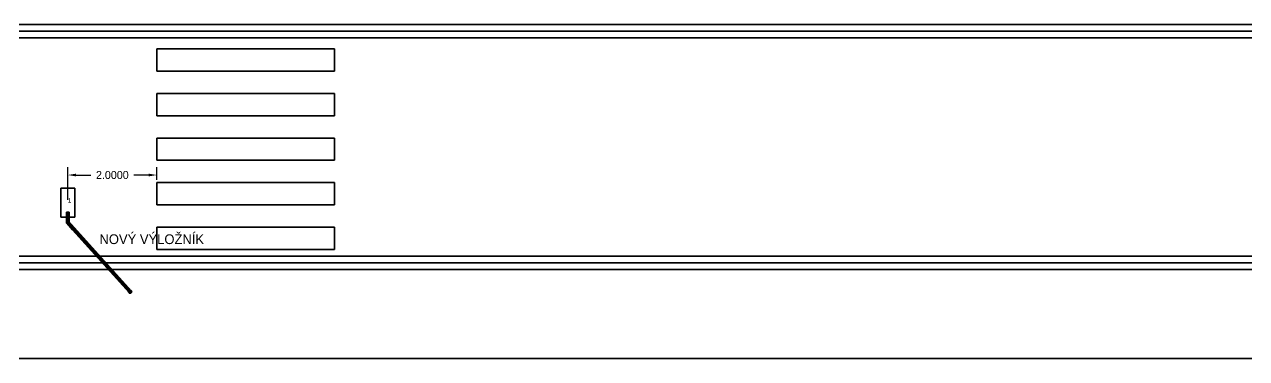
# Model space of a CAD drawing. Extents: x 0 to 100, y 0 to 50.
# Drawn here: x 45.02 to 72.51, y 16.5 to 24 of the extents above; entities that cross this region are included whole.
import ezdxf

# ---------------------------------------------------------------- set-up
doc = ezdxf.new("R2010")
doc.units = 0
doc.header["$MEASUREMENT"] = 0
for name, color, linetype in [('DLXFURN', 7, 'Continuous'), ('DLXLUM', 7, 'Continuous'), ('DLXLUMEX', 7, 'Continuous'), ('DLXSCENE', 7, 'Continuous'), ('kóty', 3, 'Continuous')]:
    doc.layers.add(name, color=color, linetype=linetype)
doc.dimstyles.get("Standard").update_dxf_attribs({"dimtxt": 0.18, "dimasz": 0.18, "dimexe": 0.18, "dimexo": 0.0625, "dimgap": 0.09, "dimtad": 0, "dimtih": 1, "dimtoh": 1, "dimdec": 4, "dimzin": 0, "dimdsep": 46, "dimtxsty": 'Standard', "dimcen": 0.09, "dimadec": 0, "dimazin": 0, "dimtfac": 1, "dimtdec": 4, "dimtofl": 0, "dimtmove": 0, "dimatfit": 3, "dimfxl": 1, "dimtolj": 1, "dimtzin": 0, "dimarcsym": 0})

# ---------------------------------------------------------------- blocks, each defined once
blk = doc.blocks.new('*U0')
for p, q in [((0.155, 0.325), (-0.155, 0.325)), ((-0.155, 0.325), (-0.155, -0.325)), ((-0.155, 0.325), (-0.155, -0.325)), ((-0.155, -0.325), (-0.155, 0.325)), ((-0.155, 0.325), (-0.155, 0.325)), ((0.155, 0.325), (-0.155, 0.325)), ((-0.155, 0.325), (-0.155, 0.325)), ((-0.155, 0.325), (0.155, 0.325)), ((-0.155, -0.325), (-0.155, 0.325)), ((-0.155, 0.325), (0.155, 0.325)), ((0.155, -0.325), (0.155, 0.325)), ((0.155, 0.325), (0.155, 0.325)), ((0.155, -0.325), (0.155, 0.325)), ((0.155, 0.325), (0.155, 0.325)), ((0.155, 0.325), (0.155, -0.325)), ((0.155, 0.325), (0.155, -0.325)), ((-0.155, -0.325), (0.155, -0.325)), ((-0.155, -0.325), (-0.155, -0.325)), ((-0.155, -0.325), (0.155, -0.325)), ((0.155, -0.325), (-0.155, -0.325)), ((-0.155, -0.325), (-0.155, -0.325)), ((0.155, -0.325), (-0.155, -0.325)), ((0.155, -0.325), (0.155, -0.325)), ((0.155, -0.325), (0.155, -0.325))]:
    blk.add_line(p, q)
at = {"layer": 'DLXLUMEX', "color": 0}
blk.add_text('1', height=0.1, dxfattribs=at).set_placement((0, 0))
blk = doc.blocks.new('*U22')
for p, q in [((2, 0.25), (-2, 0.25)), ((-2, 0.25), (-2, -0.25)), ((-2, 0.25), (-2, -0.25)), ((-2, -0.25), (-2, 0.25)), ((-2, 0.25), (-2, 0.25)), ((2, 0.25), (-2, 0.25)), ((-2, 0.25), (-2, 0.25)), ((-2, 0.25), (2, 0.25)), ((2, -0.25), (2, 0.25)), ((2, 0.25), (2, 0.25)), ((2, -0.25), (2, 0.25)), ((2, 0.25), (2, 0.25)), ((2, 0.25), (2, -0.25)), ((-2, -0.25), (2, -0.25)), ((-2, -0.25), (-2, -0.25)), ((-2, -0.25), (2, -0.25)), ((2, -0.25), (-2, -0.25)), ((-2, -0.25), (-2, -0.25)), ((2, -0.25), (2, -0.25)), ((2, -0.25), (2, -0.25))]:
    blk.add_line(p, q)
blk = doc.blocks.new('*U33')
for p, q in [((2, 0.25), (-2, 0.25)), ((-2, 0.25), (-2, -0.25)), ((-2, 0.25), (-2, -0.25)), ((-2, -0.25), (-2, 0.25)), ((-2, 0.25), (-2, 0.25)), ((2, 0.25), (-2, 0.25)), ((-2, 0.25), (-2, 0.25)), ((-2, 0.25), (2, 0.25)), ((2, -0.25), (2, 0.25)), ((2, 0.25), (2, 0.25)), ((2, -0.25), (2, 0.25)), ((2, 0.25), (2, 0.25)), ((2, 0.25), (2, -0.25)), ((-2, -0.25), (2, -0.25)), ((-2, -0.25), (-2, -0.25)), ((-2, -0.25), (2, -0.25)), ((2, -0.25), (-2, -0.25)), ((-2, -0.25), (-2, -0.25)), ((2, -0.25), (2, -0.25)), ((2, -0.25), (2, -0.25))]:
    blk.add_line(p, q)
blk = doc.blocks.new('*U37')
for p, q in [((2, 0.25), (-2, 0.25)), ((-2, 0.25), (-2, -0.25)), ((-2, 0.25), (-2, -0.25)), ((-2, -0.25), (-2, 0.25)), ((-2, 0.25), (-2, 0.25)), ((2, 0.25), (-2, 0.25)), ((-2, 0.25), (-2, 0.25)), ((-2, 0.25), (2, 0.25)), ((2, -0.25), (2, 0.25)), ((2, 0.25), (2, 0.25)), ((2, -0.25), (2, 0.25)), ((2, 0.25), (2, 0.25)), ((2, 0.25), (2, -0.25)), ((-2, -0.25), (2, -0.25)), ((-2, -0.25), (-2, -0.25)), ((-2, -0.25), (2, -0.25)), ((2, -0.25), (-2, -0.25)), ((-2, -0.25), (-2, -0.25)), ((2, -0.25), (2, -0.25)), ((2, -0.25), (2, -0.25))]:
    blk.add_line(p, q)
blk = doc.blocks.new('*U38')
for p, q in [((2, 0.25), (-2, 0.25)), ((-2, 0.25), (-2, -0.25)), ((-2, 0.25), (-2, -0.25)), ((-2, -0.25), (-2, 0.25)), ((-2, 0.25), (-2, 0.25)), ((2, 0.25), (-2, 0.25)), ((-2, 0.25), (-2, 0.25)), ((-2, 0.25), (2, 0.25)), ((2, -0.25), (2, 0.25)), ((2, 0.25), (2, 0.25)), ((2, -0.25), (2, 0.25)), ((2, 0.25), (2, 0.25)), ((2, 0.25), (2, -0.25)), ((-2, -0.25), (2, -0.25)), ((-2, -0.25), (-2, -0.25)), ((-2, -0.25), (2, -0.25)), ((2, -0.25), (-2, -0.25)), ((-2, -0.25), (-2, -0.25)), ((2, -0.25), (2, -0.25)), ((2, -0.25), (2, -0.25))]:
    blk.add_line(p, q)
blk = doc.blocks.new('*U39')
for p, q in [((2, 0.25), (-2, 0.25)), ((-2, 0.25), (-2, -0.25)), ((-2, 0.25), (-2, -0.25)), ((-2, -0.25), (-2, 0.25)), ((-2, 0.25), (-2, 0.25)), ((2, 0.25), (-2, 0.25)), ((-2, 0.25), (-2, 0.25)), ((-2, 0.25), (2, 0.25)), ((2, -0.25), (2, 0.25)), ((2, 0.25), (2, 0.25)), ((2, -0.25), (2, 0.25)), ((2, 0.25), (2, 0.25)), ((2, 0.25), (2, -0.25)), ((-2, -0.25), (2, -0.25)), ((-2, -0.25), (-2, -0.25)), ((-2, -0.25), (2, -0.25)), ((2, -0.25), (-2, -0.25)), ((-2, -0.25), (-2, -0.25)), ((2, -0.25), (2, -0.25)), ((2, -0.25), (2, -0.25))]:
    blk.add_line(p, q)
blk = doc.blocks.new('*U4')
for p, q in [((-0.034, 0.009), (-0.035, 0)), ((-0.034, 0.009), (-0.035, 0)), ((-0.035, 0), (-0.034, 0.009)), ((-0.035, 0), (-0.034, -0.009)), ((-0.035, 0), (-0.035, 0)), ((-0.035, 0), (-0.034, -0.009)), ((-0.034, -0.009), (-0.035, 0)), ((-0.035, 0), (-0.035, 0)), ((-0.03, 0.018), (-0.034, 0.009)), ((-0.03, 0.018), (-0.034, 0.009)), ((-0.034, 0.009), (-0.03, 0.018)), ((-0.034, 0.009), (-0.034, 0.009)), ((-0.034, 0.009), (-0.034, 0.009)), ((-0.025, 0.025), (-0.03, 0.018)), ((-0.025, 0.025), (-0.03, 0.018)), ((-0.03, 0.018), (-0.025, 0.025)), ((-0.03, 0.018), (-0.03, 0.018)), ((-0.03, 0.018), (-0.03, 0.018)), ((-0.018, 0.03), (-0.025, 0.025)), ((-0.018, 0.03), (-0.025, 0.025)), ((-0.025, 0.025), (-0.018, 0.03)), ((-0.025, 0.025), (-0.025, 0.025)), ((-0.025, 0.025), (-0.025, 0.025)), ((-0.009, 0.034), (-0.018, 0.03)), ((-0.009, 0.034), (-0.018, 0.03)), ((-0.018, 0.03), (-0.009, 0.034)), ((-0.018, 0.03), (-0.018, 0.03)), ((-0.018, 0.03), (-0.018, 0.03)), ((0, 0.035), (-0.009, 0.034)), ((0, 0.035), (-0.009, 0.034)), ((-0.009, 0.034), (0, 0.035)), ((-0.009, 0.034), (-0.009, 0.034)), ((-0.009, 0.034), (-0.009, 0.034)), ((0.009, 0.034), (0, 0.035)), ((0, 0.035), (0, 0.035)), ((0.009, 0.034), (0, 0.035)), ((0, 0.035), (0, 0.035)), ((0, 0.035), (0.009, 0.034)), ((0.018, 0.03), (0.009, 0.034)), ((0.009, 0.034), (0.009, 0.034)), ((0.018, 0.03), (0.009, 0.034)), ((0.009, 0.034), (0.009, 0.034)), ((0.009, 0.034), (0.018, 0.03)), ((0.025, 0.025), (0.018, 0.03)), ((0.018, 0.03), (0.018, 0.03)), ((0.025, 0.025), (0.018, 0.03)), ((0.018, 0.03), (0.018, 0.03)), ((0.018, 0.03), (0.025, 0.025)), ((0.03, 0.018), (0.025, 0.025)), ((0.025, 0.025), (0.025, 0.025)), ((0.03, 0.018), (0.025, 0.025)), ((0.025, 0.025), (0.025, 0.025)), ((0.025, 0.025), (0.03, 0.018)), ((0.034, 0.009), (0.03, 0.018)), ((0.03, 0.018), (0.03, 0.018)), ((0.034, 0.009), (0.03, 0.018)), ((0.03, 0.018), (0.03, 0.018)), ((0.03, 0.018), (0.034, 0.009)), ((0.035, 0), (0.034, 0.009)), ((0.034, 0.009), (0.034, 0.009)), ((0.035, 0), (0.034, 0.009)), ((0.034, 0.009), (0.034, 0.009)), ((0.034, 0.009), (0.035, 0)), ((0.034, -0.009), (0.035, 0)), ((0.034, -0.009), (0.035, 0)), ((0.035, 0), (0.034, -0.009)), ((0.035, 0), (0.035, 0)), ((0.035, 0), (0.035, 0)), ((-0.034, -0.009), (-0.03, -0.018)), ((-0.034, -0.009), (-0.034, -0.009)), ((-0.034, -0.009), (-0.03, -0.018)), ((-0.03, -0.018), (-0.034, -0.009)), ((-0.034, -0.009), (-0.034, -0.009)), ((-0.03, -0.018), (-0.025, -0.025)), ((-0.03, -0.018), (-0.03, -0.018)), ((-0.03, -0.018), (-0.025, -0.025)), ((-0.025, -0.025), (-0.03, -0.018)), ((-0.03, -0.018), (-0.03, -0.018)), ((-0.025, -0.025), (-0.018, -0.03)), ((-0.025, -0.025), (-0.025, -0.025)), ((-0.025, -0.025), (-0.018, -0.03)), ((-0.018, -0.03), (-0.025, -0.025)), ((-0.025, -0.025), (-0.025, -0.025)), ((-0.018, -0.03), (-0.009, -0.034)), ((-0.018, -0.03), (-0.009, -0.034)), ((-0.009, -0.034), (-0.018, -0.03)), ((-0.018, -0.03), (-0.018, -0.03)), ((-0.018, -0.03), (-0.018, -0.03)), ((-0.009, -0.034), (0, -0.035)), ((-0.009, -0.034), (-0.009, -0.034)), ((-0.009, -0.034), (0, -0.035)), ((0, -0.035), (-0.009, -0.034)), ((-0.009, -0.034), (-0.009, -0.034)), ((0, -0.035), (0.009, -0.034)), ((0, -0.035), (0.009, -0.034)), ((0.009, -0.034), (0, -0.035)), ((0, -0.035), (0, -0.035)), ((0, -0.035), (0, -0.035)), ((0.009, -0.034), (0.018, -0.03)), ((0.009, -0.034), (0.018, -0.03)), ((0.018, -0.03), (0.009, -0.034)), ((0.009, -0.034), (0.009, -0.034)), ((0.009, -0.034), (0.009, -0.034)), ((0.018, -0.03), (0.025, -0.025)), ((0.018, -0.03), (0.025, -0.025)), ((0.025, -0.025), (0.018, -0.03)), ((0.018, -0.03), (0.018, -0.03)), ((0.018, -0.03), (0.018, -0.03)), ((0.025, -0.025), (0.03, -0.018)), ((0.025, -0.025), (0.03, -0.018)), ((0.03, -0.018), (0.025, -0.025)), ((0.025, -0.025), (0.025, -0.025)), ((0.025, -0.025), (0.025, -0.025)), ((0.03, -0.018), (0.034, -0.009)), ((0.03, -0.018), (0.034, -0.009)), ((0.034, -0.009), (0.03, -0.018)), ((0.03, -0.018), (0.03, -0.018)), ((0.03, -0.018), (0.03, -0.018)), ((0.034, -0.009), (0.034, -0.009)), ((0.034, -0.009), (0.034, -0.009))]:
    blk.add_line(p, q)
blk = doc.blocks.new('*U5')
for p, q in [((-0.688, 0.726), (-0.691, 0.724)), ((-0.691, 0.724), (-0.688, 0.726)), ((-0.691, 0.724), (-0.688, 0.726)), ((-0.688, 0.726), (-0.691, 0.724)), ((-0.691, 0.724), (-0.691, 0.723)), ((-0.691, 0.723), (-0.691, 0.724)), ((0.648, -0.763), (-0.691, 0.724)), ((-0.691, 0.723), (-0.691, 0.724)), ((-0.691, 0.724), (0.648, -0.763)), ((0.648, -0.763), (-0.691, 0.724)), ((-0.691, 0.724), (-0.691, 0.723)), ((-0.691, 0.724), (0.648, -0.763)), ((0.647, -0.763), (-0.691, 0.723)), ((-0.691, 0.723), (0.647, -0.763)), ((-0.685, 0.729), (-0.688, 0.726)), ((-0.688, 0.726), (-0.685, 0.729)), ((-0.688, 0.726), (-0.685, 0.729)), ((-0.685, 0.729), (-0.688, 0.726)), ((0.65, -0.761), (-0.688, 0.726)), ((-0.688, 0.726), (0.65, -0.761)), ((0.65, -0.761), (-0.688, 0.726)), ((-0.688, 0.726), (0.65, -0.761)), ((-0.68, 0.733), (-0.685, 0.729)), ((-0.685, 0.729), (-0.68, 0.733)), ((-0.685, 0.729), (-0.68, 0.733)), ((-0.68, 0.733), (-0.685, 0.729)), ((0.653, -0.757), (-0.685, 0.729)), ((-0.685, 0.729), (0.653, -0.757)), ((0.653, -0.757), (-0.685, 0.729)), ((-0.685, 0.729), (0.653, -0.757)), ((-0.675, 0.738), (-0.68, 0.733)), ((-0.68, 0.733), (-0.675, 0.738)), ((-0.68, 0.733), (-0.675, 0.738)), ((-0.675, 0.738), (-0.68, 0.733)), ((0.658, -0.753), (-0.68, 0.733)), ((-0.68, 0.733), (0.658, -0.753)), ((0.658, -0.753), (-0.68, 0.733)), ((-0.68, 0.733), (0.658, -0.753)), ((-0.669, 0.743), (-0.675, 0.738)), ((-0.675, 0.738), (-0.669, 0.743)), ((-0.675, 0.738), (-0.669, 0.743)), ((-0.669, 0.743), (-0.675, 0.738)), ((0.663, -0.748), (-0.675, 0.738)), ((-0.675, 0.738), (0.663, -0.748)), ((0.663, -0.748), (-0.675, 0.738)), ((-0.675, 0.738), (0.663, -0.748)), ((-0.663, 0.748), (-0.669, 0.743)), ((-0.669, 0.743), (-0.663, 0.748)), ((-0.669, 0.743), (-0.663, 0.748)), ((-0.663, 0.748), (-0.669, 0.743)), ((0.669, -0.743), (-0.669, 0.743)), ((-0.669, 0.743), (0.669, -0.743)), ((0.669, -0.743), (-0.669, 0.743)), ((-0.669, 0.743), (0.669, -0.743)), ((-0.663, 0.748), (-0.658, 0.753)), ((-0.658, 0.753), (-0.663, 0.748)), ((-0.663, 0.748), (-0.658, 0.753)), ((-0.658, 0.753), (-0.663, 0.748)), ((0.675, -0.738), (-0.663, 0.748)), ((-0.663, 0.748), (0.675, -0.738)), ((0.675, -0.738), (-0.663, 0.748)), ((-0.663, 0.748), (0.675, -0.738)), ((-0.658, 0.753), (-0.653, 0.757)), ((-0.653, 0.757), (-0.658, 0.753)), ((-0.658, 0.753), (-0.653, 0.757)), ((-0.653, 0.757), (-0.658, 0.753)), ((0.68, -0.733), (-0.658, 0.753)), ((-0.658, 0.753), (0.68, -0.733)), ((0.68, -0.733), (-0.658, 0.753)), ((-0.658, 0.753), (0.68, -0.733)), ((-0.653, 0.757), (-0.65, 0.761)), ((-0.65, 0.761), (-0.653, 0.757)), ((-0.653, 0.757), (-0.65, 0.761)), ((-0.65, 0.761), (-0.653, 0.757)), ((0.685, -0.729), (-0.653, 0.757)), ((-0.653, 0.757), (0.685, -0.729)), ((0.685, -0.729), (-0.653, 0.757)), ((-0.653, 0.757), (0.685, -0.729)), ((-0.65, 0.761), (-0.648, 0.763)), ((-0.648, 0.763), (-0.65, 0.761)), ((-0.65, 0.761), (-0.648, 0.763)), ((-0.648, 0.763), (-0.65, 0.761)), ((0.688, -0.726), (-0.65, 0.761)), ((-0.65, 0.761), (0.688, -0.726)), ((0.688, -0.726), (-0.65, 0.761)), ((-0.65, 0.761), (0.688, -0.726)), ((-0.647, 0.763), (-0.648, 0.763)), ((-0.648, 0.763), (-0.647, 0.763)), ((0.691, -0.724), (-0.648, 0.763)), ((-0.648, 0.763), (-0.647, 0.763)), ((-0.648, 0.763), (0.691, -0.724)), ((0.691, -0.724), (-0.648, 0.763)), ((-0.647, 0.763), (-0.648, 0.763)), ((-0.648, 0.763), (0.691, -0.724)), ((-0.647, 0.763), (0.691, -0.723)), ((0.691, -0.723), (-0.647, 0.763)), ((0.647, -0.763), (0.648, -0.763)), ((0.648, -0.763), (0.647, -0.763)), ((0.648, -0.763), (0.647, -0.763)), ((0.647, -0.763), (0.648, -0.763)), ((0.65, -0.761), (0.648, -0.763)), ((0.648, -0.763), (0.65, -0.761)), ((0.65, -0.761), (0.648, -0.763)), ((0.648, -0.763), (0.65, -0.761)), ((0.653, -0.757), (0.65, -0.761)), ((0.65, -0.761), (0.653, -0.757)), ((0.653, -0.757), (0.65, -0.761)), ((0.65, -0.761), (0.653, -0.757)), ((0.658, -0.753), (0.653, -0.757)), ((0.653, -0.757), (0.658, -0.753)), ((0.658, -0.753), (0.653, -0.757)), ((0.653, -0.757), (0.658, -0.753)), ((0.663, -0.748), (0.658, -0.753)), ((0.658, -0.753), (0.663, -0.748)), ((0.663, -0.748), (0.658, -0.753)), ((0.658, -0.753), (0.663, -0.748)), ((0.669, -0.743), (0.663, -0.748)), ((0.663, -0.748), (0.669, -0.743)), ((0.669, -0.743), (0.663, -0.748)), ((0.663, -0.748), (0.669, -0.743)), ((0.675, -0.738), (0.669, -0.743)), ((0.669, -0.743), (0.675, -0.738)), ((0.675, -0.738), (0.669, -0.743)), ((0.669, -0.743), (0.675, -0.738)), ((0.68, -0.733), (0.675, -0.738)), ((0.675, -0.738), (0.68, -0.733)), ((0.68, -0.733), (0.675, -0.738)), ((0.675, -0.738), (0.68, -0.733)), ((0.685, -0.729), (0.68, -0.733)), ((0.68, -0.733), (0.685, -0.729)), ((0.685, -0.729), (0.68, -0.733)), ((0.68, -0.733), (0.685, -0.729)), ((0.688, -0.726), (0.685, -0.729)), ((0.685, -0.729), (0.688, -0.726)), ((0.688, -0.726), (0.685, -0.729)), ((0.685, -0.729), (0.688, -0.726)), ((0.688, -0.726), (0.691, -0.724)), ((0.691, -0.724), (0.688, -0.726)), ((0.691, -0.724), (0.688, -0.726)), ((0.688, -0.726), (0.691, -0.724)), ((0.691, -0.723), (0.691, -0.724)), ((0.691, -0.724), (0.691, -0.723)), ((0.691, -0.723), (0.691, -0.724)), ((0.691, -0.724), (0.691, -0.723))]:
    blk.add_line(p, q)
blk = doc.blocks.new('*U6')
for p, q in [((-0.029, 0.125), (-0.03, 0.125)), ((-0.03, 0.125), (-0.029, 0.125)), ((-0.03, -0.125), (-0.03, 0.125)), ((-0.03, 0.125), (-0.029, 0.125)), ((-0.029, 0.125), (-0.03, 0.125)), ((-0.03, 0.125), (-0.03, -0.125)), ((-0.026, 0.125), (-0.029, 0.125)), ((-0.029, 0.125), (-0.026, 0.125)), ((-0.029, -0.125), (-0.029, 0.125)), ((-0.029, 0.125), (-0.026, 0.125)), ((-0.029, 0.125), (-0.029, -0.125)), ((-0.029, -0.125), (-0.029, 0.125)), ((-0.026, 0.125), (-0.029, 0.125)), ((-0.029, 0.125), (-0.029, -0.125)), ((-0.021, 0.125), (-0.026, 0.125)), ((-0.026, 0.125), (-0.021, 0.125)), ((-0.026, -0.125), (-0.026, 0.125)), ((-0.026, 0.125), (-0.021, 0.125)), ((-0.026, 0.125), (-0.026, -0.125)), ((-0.026, -0.125), (-0.026, 0.125)), ((-0.021, 0.125), (-0.026, 0.125)), ((-0.026, 0.125), (-0.026, -0.125)), ((-0.015, 0.125), (-0.021, 0.125)), ((-0.021, 0.125), (-0.015, 0.125)), ((-0.021, -0.125), (-0.021, 0.125)), ((-0.021, 0.125), (-0.015, 0.125)), ((-0.021, 0.125), (-0.021, -0.125)), ((-0.021, -0.125), (-0.021, 0.125)), ((-0.015, 0.125), (-0.021, 0.125)), ((-0.021, 0.125), (-0.021, -0.125)), ((-0.008, 0.125), (-0.015, 0.125)), ((-0.015, 0.125), (-0.008, 0.125)), ((-0.015, -0.125), (-0.015, 0.125)), ((-0.015, 0.125), (-0.008, 0.125)), ((-0.015, 0.125), (-0.015, -0.125)), ((-0.015, -0.125), (-0.015, 0.125)), ((-0.008, 0.125), (-0.015, 0.125)), ((-0.015, 0.125), (-0.015, -0.125)), ((0, 0.125), (-0.008, 0.125)), ((-0.008, 0.125), (0, 0.125)), ((-0.008, -0.125), (-0.008, 0.125)), ((-0.008, 0.125), (0, 0.125)), ((-0.008, 0.125), (-0.008, -0.125)), ((-0.008, -0.125), (-0.008, 0.125)), ((0, 0.125), (-0.008, 0.125)), ((-0.008, 0.125), (-0.008, -0.125)), ((0.008, 0.125), (0, 0.125)), ((0, 0.125), (0.008, 0.125)), ((0, -0.125), (0, 0.125)), ((0, 0.125), (0.008, 0.125)), ((0, 0.125), (0, -0.125)), ((0, -0.125), (0, 0.125)), ((0.008, 0.125), (0, 0.125)), ((0, 0.125), (0, -0.125)), ((0.008, 0.125), (0.015, 0.125)), ((0.015, 0.125), (0.008, 0.125)), ((0.008, -0.125), (0.008, 0.125)), ((0.008, 0.125), (0.015, 0.125)), ((0.008, 0.125), (0.008, -0.125)), ((0.008, -0.125), (0.008, 0.125)), ((0.015, 0.125), (0.008, 0.125)), ((0.008, 0.125), (0.008, -0.125)), ((0.015, 0.125), (0.021, 0.125)), ((0.021, 0.125), (0.015, 0.125)), ((0.015, -0.125), (0.015, 0.125)), ((0.015, 0.125), (0.021, 0.125)), ((0.015, 0.125), (0.015, -0.125)), ((0.015, -0.125), (0.015, 0.125)), ((0.021, 0.125), (0.015, 0.125)), ((0.015, 0.125), (0.015, -0.125)), ((0.021, 0.125), (0.026, 0.125)), ((0.026, 0.125), (0.021, 0.125)), ((0.021, -0.125), (0.021, 0.125)), ((0.021, 0.125), (0.026, 0.125)), ((0.021, 0.125), (0.021, -0.125)), ((0.021, -0.125), (0.021, 0.125)), ((0.026, 0.125), (0.021, 0.125)), ((0.021, 0.125), (0.021, -0.125)), ((0.026, 0.125), (0.029, 0.125)), ((0.029, 0.125), (0.026, 0.125)), ((0.026, -0.125), (0.026, 0.125)), ((0.026, 0.125), (0.029, 0.125)), ((0.026, 0.125), (0.026, -0.125)), ((0.026, -0.125), (0.026, 0.125)), ((0.029, 0.125), (0.026, 0.125)), ((0.026, 0.125), (0.026, -0.125)), ((0.03, 0.125), (0.029, 0.125)), ((0.029, 0.125), (0.03, 0.125)), ((0.029, -0.125), (0.029, 0.125)), ((0.029, 0.125), (0.03, 0.125)), ((0.029, 0.125), (0.029, -0.125)), ((0.029, -0.125), (0.029, 0.125)), ((0.03, 0.125), (0.029, 0.125)), ((0.029, 0.125), (0.029, -0.125)), ((0.03, 0.125), (0.03, -0.125)), ((0.03, -0.125), (0.03, 0.125)), ((-0.03, -0.125), (-0.029, -0.125)), ((-0.029, -0.125), (-0.03, -0.125)), ((-0.029, -0.125), (-0.03, -0.125)), ((-0.03, -0.125), (-0.029, -0.125)), ((-0.026, -0.125), (-0.029, -0.125)), ((-0.029, -0.125), (-0.026, -0.125)), ((-0.026, -0.125), (-0.029, -0.125)), ((-0.029, -0.125), (-0.026, -0.125)), ((-0.021, -0.125), (-0.026, -0.125)), ((-0.026, -0.125), (-0.021, -0.125)), ((-0.021, -0.125), (-0.026, -0.125)), ((-0.026, -0.125), (-0.021, -0.125)), ((-0.015, -0.125), (-0.021, -0.125)), ((-0.021, -0.125), (-0.015, -0.125)), ((-0.015, -0.125), (-0.021, -0.125)), ((-0.021, -0.125), (-0.015, -0.125)), ((-0.008, -0.125), (-0.015, -0.125)), ((-0.015, -0.125), (-0.008, -0.125)), ((-0.008, -0.125), (-0.015, -0.125)), ((-0.015, -0.125), (-0.008, -0.125)), ((0, -0.125), (-0.008, -0.125)), ((-0.008, -0.125), (0, -0.125)), ((0, -0.125), (-0.008, -0.125)), ((-0.008, -0.125), (0, -0.125)), ((0.008, -0.125), (0, -0.125)), ((0, -0.125), (0.008, -0.125)), ((0.008, -0.125), (0, -0.125)), ((0, -0.125), (0.008, -0.125)), ((0.015, -0.125), (0.008, -0.125)), ((0.008, -0.125), (0.015, -0.125)), ((0.015, -0.125), (0.008, -0.125)), ((0.008, -0.125), (0.015, -0.125)), ((0.021, -0.125), (0.015, -0.125)), ((0.015, -0.125), (0.021, -0.125)), ((0.021, -0.125), (0.015, -0.125)), ((0.015, -0.125), (0.021, -0.125)), ((0.026, -0.125), (0.021, -0.125)), ((0.021, -0.125), (0.026, -0.125)), ((0.026, -0.125), (0.021, -0.125)), ((0.021, -0.125), (0.026, -0.125)), ((0.026, -0.125), (0.029, -0.125)), ((0.029, -0.125), (0.026, -0.125)), ((0.029, -0.125), (0.026, -0.125)), ((0.026, -0.125), (0.029, -0.125)), ((0.03, -0.125), (0.029, -0.125)), ((0.029, -0.125), (0.03, -0.125)), ((0.03, -0.125), (0.029, -0.125)), ((0.029, -0.125), (0.03, -0.125))]:
    blk.add_line(p, q)
blk = doc.blocks.new('*U7')
for p, q in [((-0.088, 0.055), (-0.089, 0.054)), ((-0.089, 0.054), (-0.088, 0.055)), ((-0.089, 0.054), (-0.088, 0.055)), ((-0.088, 0.055), (-0.089, 0.054)), ((0.045, -0.094), (-0.089, 0.054)), ((-0.089, 0.054), (0.045, -0.094)), ((-0.086, 0.057), (-0.088, 0.055)), ((-0.088, 0.055), (-0.086, 0.057)), ((-0.088, 0.055), (-0.086, 0.057)), ((-0.086, 0.057), (-0.088, 0.055)), ((0.045, -0.094), (-0.088, 0.055)), ((-0.088, 0.055), (0.045, -0.094)), ((0.045, -0.094), (-0.088, 0.055)), ((-0.088, 0.055), (0.045, -0.094)), ((-0.083, 0.06), (-0.086, 0.057)), ((-0.086, 0.057), (-0.083, 0.06)), ((-0.086, 0.057), (-0.083, 0.06)), ((-0.083, 0.06), (-0.086, 0.057)), ((0.048, -0.092), (-0.086, 0.057)), ((-0.086, 0.057), (0.048, -0.092)), ((0.048, -0.092), (-0.086, 0.057)), ((-0.086, 0.057), (0.048, -0.092)), ((-0.078, 0.064), (-0.083, 0.06)), ((-0.083, 0.06), (-0.078, 0.064)), ((-0.083, 0.06), (-0.078, 0.064)), ((-0.078, 0.064), (-0.083, 0.06)), ((0.051, -0.089), (-0.083, 0.06)), ((-0.083, 0.06), (0.051, -0.089)), ((0.051, -0.089), (-0.083, 0.06)), ((-0.083, 0.06), (0.051, -0.089)), ((-0.073, 0.069), (-0.078, 0.064)), ((-0.078, 0.064), (-0.073, 0.069)), ((-0.078, 0.064), (-0.073, 0.069)), ((-0.073, 0.069), (-0.078, 0.064)), ((0.056, -0.084), (-0.078, 0.064)), ((-0.078, 0.064), (0.056, -0.084)), ((0.056, -0.084), (-0.078, 0.064)), ((-0.078, 0.064), (0.056, -0.084)), ((-0.067, 0.074), (-0.073, 0.069)), ((-0.073, 0.069), (-0.067, 0.074)), ((-0.073, 0.069), (-0.067, 0.074)), ((-0.067, 0.074), (-0.073, 0.069)), ((0.061, -0.08), (-0.073, 0.069)), ((-0.073, 0.069), (0.061, -0.08)), ((0.061, -0.08), (-0.073, 0.069)), ((-0.073, 0.069), (0.061, -0.08)), ((-0.061, 0.08), (-0.067, 0.074)), ((-0.067, 0.074), (-0.061, 0.08)), ((-0.067, 0.074), (-0.061, 0.08)), ((-0.061, 0.08), (-0.067, 0.074)), ((0.067, -0.074), (-0.067, 0.074)), ((-0.067, 0.074), (0.067, -0.074)), ((0.067, -0.074), (-0.067, 0.074)), ((-0.067, 0.074), (0.067, -0.074)), ((-0.061, 0.08), (-0.056, 0.084)), ((-0.056, 0.084), (-0.061, 0.08)), ((-0.061, 0.08), (-0.056, 0.084)), ((-0.056, 0.084), (-0.061, 0.08)), ((0.073, -0.069), (-0.061, 0.08)), ((-0.061, 0.08), (0.073, -0.069)), ((0.073, -0.069), (-0.061, 0.08)), ((-0.061, 0.08), (0.073, -0.069)), ((-0.056, 0.084), (-0.051, 0.089)), ((-0.051, 0.089), (-0.056, 0.084)), ((-0.056, 0.084), (-0.051, 0.089)), ((-0.051, 0.089), (-0.056, 0.084)), ((0.078, -0.064), (-0.056, 0.084)), ((-0.056, 0.084), (0.078, -0.064)), ((0.078, -0.064), (-0.056, 0.084)), ((-0.056, 0.084), (0.078, -0.064)), ((-0.051, 0.089), (-0.048, 0.092)), ((-0.048, 0.092), (-0.051, 0.089)), ((-0.051, 0.089), (-0.048, 0.092)), ((-0.048, 0.092), (-0.051, 0.089)), ((0.083, -0.06), (-0.051, 0.089)), ((-0.051, 0.089), (0.083, -0.06)), ((0.083, -0.06), (-0.051, 0.089)), ((-0.051, 0.089), (0.083, -0.06)), ((-0.048, 0.092), (-0.045, 0.094)), ((-0.045, 0.094), (-0.048, 0.092)), ((-0.048, 0.092), (-0.045, 0.094)), ((-0.045, 0.094), (-0.048, 0.092)), ((0.086, -0.057), (-0.048, 0.092)), ((-0.048, 0.092), (0.086, -0.057)), ((0.086, -0.057), (-0.048, 0.092)), ((-0.048, 0.092), (0.086, -0.057)), ((-0.045, 0.094), (-0.045, 0.094)), ((-0.045, 0.094), (-0.045, 0.094)), ((0.088, -0.055), (-0.045, 0.094)), ((-0.045, 0.094), (-0.045, 0.094)), ((-0.045, 0.094), (0.089, -0.054)), ((-0.045, 0.094), (0.088, -0.055)), ((0.088, -0.055), (-0.045, 0.094)), ((-0.045, 0.094), (-0.045, 0.094)), ((-0.045, 0.094), (0.088, -0.055)), ((0.089, -0.054), (-0.045, 0.094)), ((0.048, -0.092), (0.045, -0.094)), ((0.045, -0.094), (0.048, -0.092)), ((0.048, -0.092), (0.045, -0.094)), ((0.045, -0.094), (0.048, -0.092)), ((0.045, -0.094), (0.045, -0.094)), ((0.045, -0.094), (0.045, -0.094)), ((0.045, -0.094), (0.045, -0.094)), ((0.045, -0.094), (0.045, -0.094)), ((0.051, -0.089), (0.048, -0.092)), ((0.048, -0.092), (0.051, -0.089)), ((0.051, -0.089), (0.048, -0.092)), ((0.048, -0.092), (0.051, -0.089)), ((0.056, -0.084), (0.051, -0.089)), ((0.051, -0.089), (0.056, -0.084)), ((0.056, -0.084), (0.051, -0.089)), ((0.051, -0.089), (0.056, -0.084)), ((0.061, -0.08), (0.056, -0.084)), ((0.056, -0.084), (0.061, -0.08)), ((0.061, -0.08), (0.056, -0.084)), ((0.056, -0.084), (0.061, -0.08)), ((0.067, -0.074), (0.061, -0.08)), ((0.061, -0.08), (0.067, -0.074)), ((0.067, -0.074), (0.061, -0.08)), ((0.061, -0.08), (0.067, -0.074)), ((0.073, -0.069), (0.067, -0.074)), ((0.067, -0.074), (0.073, -0.069)), ((0.073, -0.069), (0.067, -0.074)), ((0.067, -0.074), (0.073, -0.069)), ((0.078, -0.064), (0.073, -0.069)), ((0.073, -0.069), (0.078, -0.064)), ((0.078, -0.064), (0.073, -0.069)), ((0.073, -0.069), (0.078, -0.064)), ((0.083, -0.06), (0.078, -0.064)), ((0.078, -0.064), (0.083, -0.06)), ((0.083, -0.06), (0.078, -0.064)), ((0.078, -0.064), (0.083, -0.06)), ((0.086, -0.057), (0.083, -0.06)), ((0.083, -0.06), (0.086, -0.057)), ((0.086, -0.057), (0.083, -0.06)), ((0.083, -0.06), (0.086, -0.057)), ((0.086, -0.057), (0.088, -0.055)), ((0.088, -0.055), (0.086, -0.057)), ((0.088, -0.055), (0.086, -0.057)), ((0.086, -0.057), (0.088, -0.055)), ((0.089, -0.054), (0.088, -0.055)), ((0.088, -0.055), (0.089, -0.054)), ((0.089, -0.054), (0.088, -0.055)), ((0.088, -0.055), (0.089, -0.054))]:
    blk.add_line(p, q)
blk = doc.blocks.new('*U13')
for p, q in [((100, 24), (0, 24)), ((0, 24), (100, 24)), ((0.01, 23.85), (99.99, 23.85)), ((99.99, 23.85), (0.01, 23.85)), ((99.99, 23.7), (0.01, 23.7)), ((0.01, 23.7), (99.99, 23.7)), ((0.01, 18.8), (99.99, 18.8)), ((99.99, 18.8), (0.01, 18.8)), ((100, 18.5), (0, 18.5)), ((0, 18.5), (100, 18.5)), ((99.99, 18.65), (0.01, 18.65)), ((0.01, 18.65), (99.99, 18.65)), ((100, 16.5), (0, 16.5)), ((0, 16.5), (100, 16.5))]:
    blk.add_line(p, q)
blk = doc.blocks.new('*D42')
at = {"layer": 'Defpoints', "color": 0, "linetype": 'ByBlock', "transparency": 16777216}
for p in [(48, 20.62), (48, 20.45), (46, 20)]:
    blk.add_point(p, dxfattribs=at)
at = {"layer": 'kóty', "color": 0, "linetype": 'ByBlock', "lineweight": -2, "transparency": 16777216}
for p, q in [((46, 20.062), (46, 20.8)), ((46.18, 20.62), (46.52, 20.62)), ((47.82, 20.62), (47.48, 20.62)), ((48, 20.512), (48, 20.8))]:
    blk.add_line(p, q, dxfattribs=at)
at = {"layer": 'kóty', "color": 0, "linetype": 'ByBlock', "transparency": 16777216}
for points in [[(46.18, 20.65), (46.18, 20.59), (46, 20.62)], [(47.82, 20.65), (47.82, 20.59), (48, 20.62)]]:
    blk.add_solid(points, dxfattribs=at)
at = {"layer": 'kóty', "color": 0, "linetype": 'ByBlock', "transparency": 16777216, "insert": (47, 20.62), "char_height": 0.18, "attachment_point": 5}
blk.add_mtext('\\A1;2.0000', dxfattribs=at)

msp = doc.modelspace()

# ---------------------------------------------------------------- block references
at = {"layer": 'DLXFURN'}
for name, p in [('*U39', (50, 23.2)), ('*U38', (50, 22.2)), ('*U37', (50, 21.2)), ('*U33', (50, 20.2)), ('*U6', (46, 19.66386)), ('*U7', (46.06167, 19.48622)), ('*U5', (46.73087, 18.74314)), ('*U22', (50, 19.2)), ('*U4', (47.4, 18))]:
    msp.add_blockref(name, p, dxfattribs=at)
at = {"layer": 'DLXLUM'}
msp.add_blockref('*U0', (46, 20), dxfattribs=at)
at = {"layer": 'DLXSCENE'}
msp.add_blockref('*U13', (0, 0), dxfattribs=at)

# ---------------------------------------------------------------- texts
at = {"layer": 'kóty', "linetype": 'ByBlock'}
msp.add_text('NOVÝ VÝLOŽNÍK', height=0.2183924, dxfattribs=at).set_placement((46.71064, 19.06956))

# ---------------------------------------------------------------- dimensions: what is measured, and where the dimension line sits
dim = msp.add_linear_dim(base=(48, 20.6201), p1=(46, 20), p2=(48, 20.45), dimstyle='Standard', override={"dimtmove": 2}, dxfattribs=at)
dim.commit()
dim.dimension.update_dxf_attribs({"geometry": '*D42', "text_midpoint": (47, 20.6201)})

doc.saveas('drawing.dxf')
